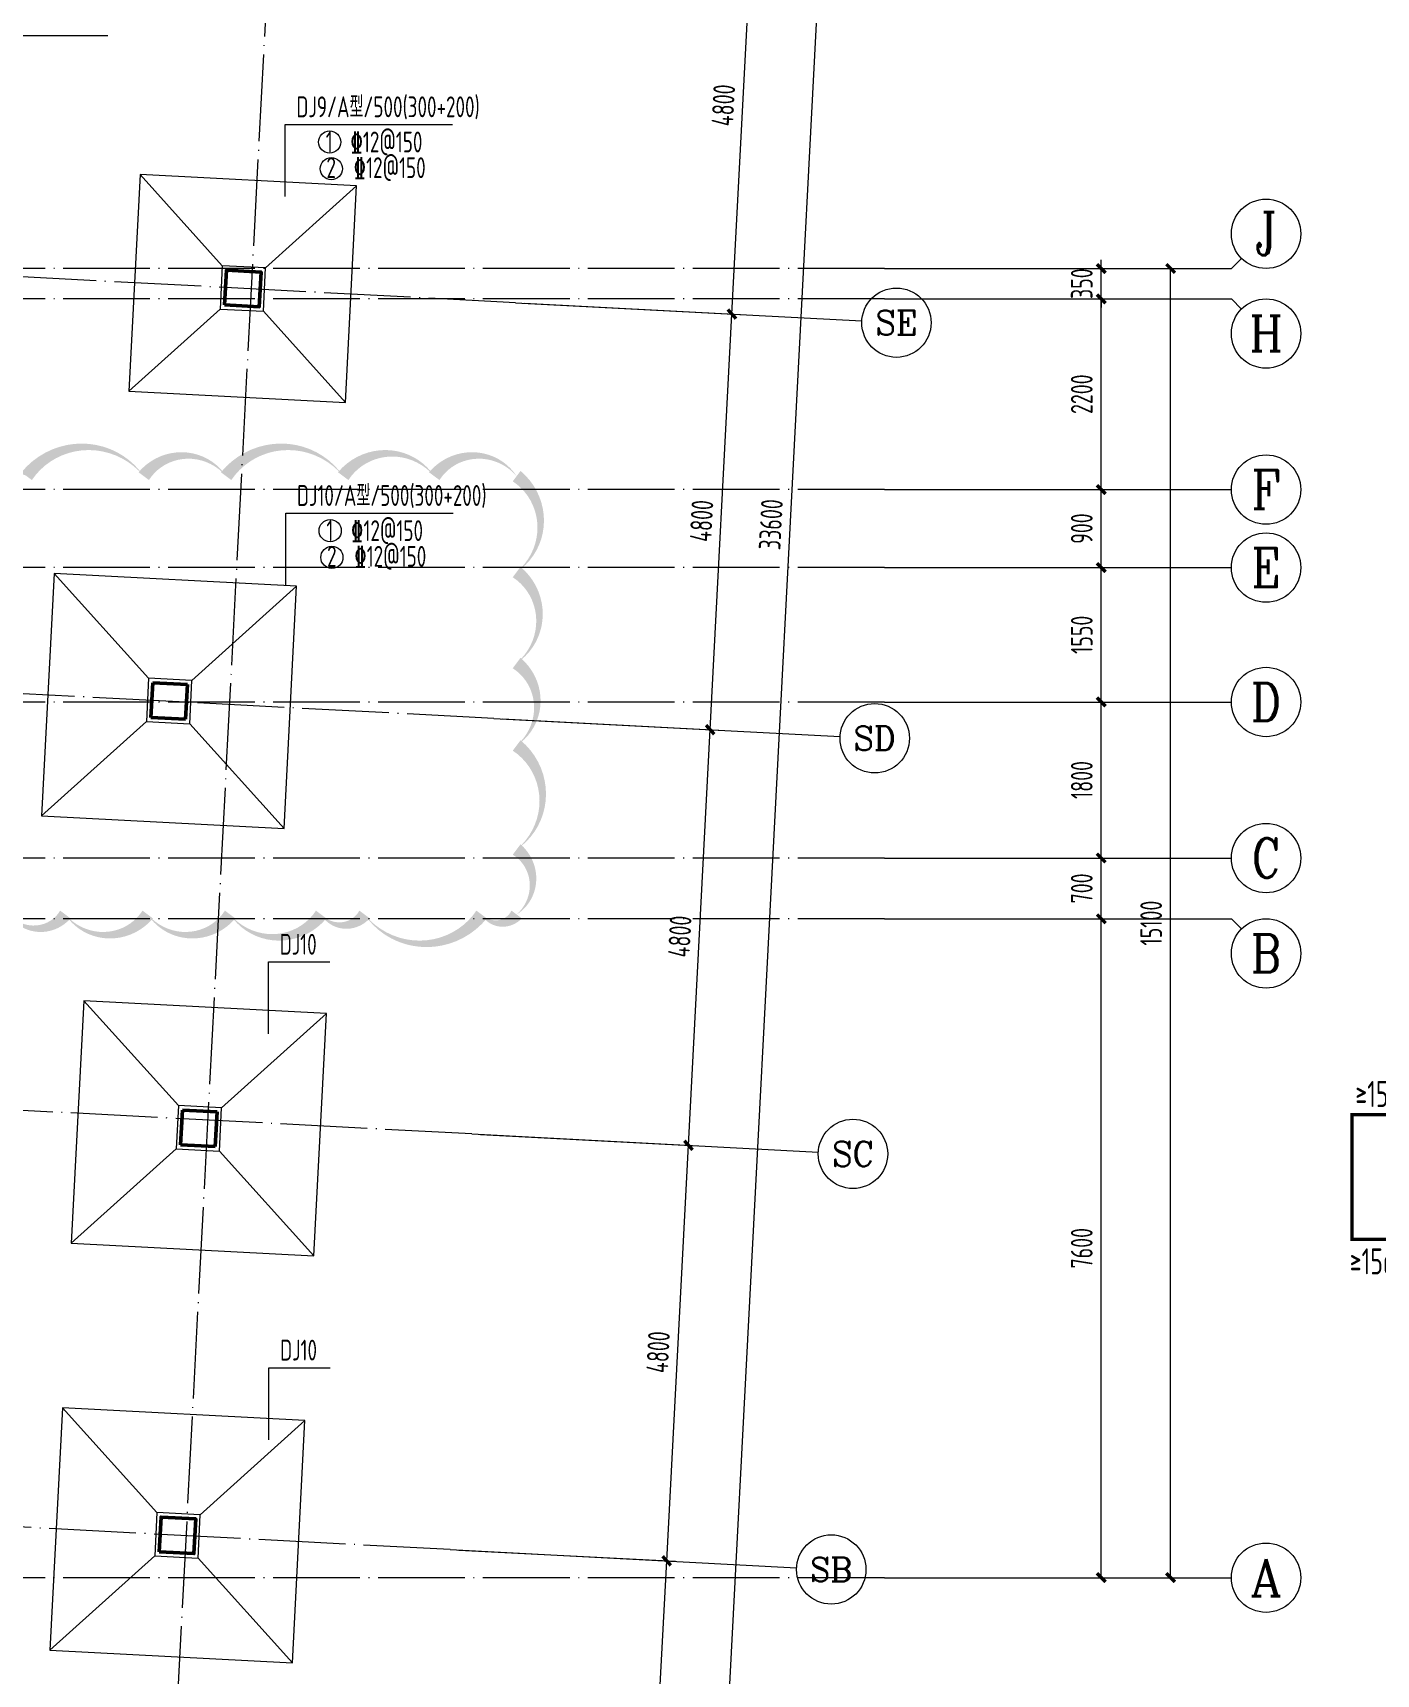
# Model space of a CAD drawing. Extents: x 5874492 to 7194610, y -939842 to -279257.
# Drawn here: x 6141114 to 6156604, y -572692 to -553761 of the extents above; entities that cross this region are included whole.
import ezdxf
from ezdxf.enums import TextEntityAlignment as Align

# ---------------------------------------------------------------- set-up
doc = ezdxf.new("R2010")
doc.units = 0
doc.header["$LTSCALE"] = 1000
doc.linetypes.add('DOTE', pattern=[2.42, 2, -0.2, 0.02, -0.2])
for name, color, linetype, lineweight in [('A-墙体', 140, 'Continuous', 50), ('A-标注-轴号', 3, 'Continuous', 15), ('A-标注-轴号文字', 7, 'Continuous', 15), ('A-轴线-塔楼', 1, 'DOTE', 9), ('S-基础-BASE-CON', 2, 'Continuous', 20), ('S-墙柱-REIN', 1, 'Continuous', 20), ('S-墙柱-WALL', 6, 'Continuous', 20), ('S-轴网-轴号', 3, 'Continuous', 20), ('S-轴网-轴线', 1, 'DOTE', 9), ('S-通用-TEXT', 7, 'Continuous', 20), ('等值线高度3', 140, 'Continuous', 18)]:
    doc.layers.add(name, color=color, linetype=linetype, lineweight=lineweight)
for name, color, linetype in [('DIM', 3, 'Continuous'), ('THIN', 7, 'Continuous'), ('节点大样填充', 8, 'Continuous')]:
    doc.layers.add(name, color=color, linetype=linetype)
doc.layers.add('S-活动层-非打印1', color=170, linetype='Continuous', plot=False)
doc.styles.add('_TCH_AXIS', font='COMPLEX.shx', dxfattribs={"bigfont": 'hztxt.shx'})
doc.styles.add('COMPLEX', font='COMPLEX')
doc.styles.add('TSSD_Dimension', font='tssdeng.shx', dxfattribs={"width": 0.7, "bigfont": 'tssdchn.shx'})
doc.styles.add('TSSD_Rein', font='tssdeng.shx', dxfattribs={"width": 0.7, "bigfont": 'hztxt.shx'})
doc.styles.add('TSSD_REIN_T3', font='tssdeng.shx', dxfattribs={"width": 0.7, "bigfont": 'hztxt.shx'})
doc.styles.add('黑体', font='', dxfattribs={"width": 0.8})
doc.styles.get('黑体').set_extended_font_data('SimHei')
doc.dimstyles.new('_TCH_ARCH&&100', dxfattribs={"dimtxt": 250, "dimasz": 100, "dimexe": 100, "dimexo": 100, "dimgap": 100, "dimtad": 1, "dimdec": 0, "dimzin": 0, "dimdsep": 46, "dimtxsty": 'TSSD_REIN_T3', "dimblk": 'ARCHTICK', "dimcen": 0.09, "dimclrt": 7, "dimazin": 2, "dimtfac": 1, "dimtdec": 0, "dimtix": 1, "dimtmove": 2, "dimatfit": 3, "dimfxl": 0, "dimtolj": 1, "dimtzin": 0, "dimarcsym": 0})
doc.dimstyles.new('TSSD_20_100', dxfattribs={"dimtxt": 250, "dimasz": 100, "dimexe": 100, "dimexo": 250, "dimgap": 100, "dimtad": 1, "dimdec": 0, "dimlfac": 0.2, "dimzin": 0, "dimdsep": 46, "dimtxsty": 'TSSD_Dimension', "dimblk": 'ARCHTICK', "dimcen": 0, "dimdle": 100, "dimclrt": 7, "dimadec": 0, "dimazin": 0, "dimtfac": 1, "dimtdec": 0, "dimtix": 1, "dimtmove": 2, "dimatfit": 3, "dimfxl": 0, "dimtolj": 1, "dimtzin": 0, "dimarcsym": 0})

# ---------------------------------------------------------------- blocks, each defined once
blk = doc.blocks.new('_ArchTick')
at = {"color": 0, "linetype": 'ByBlock', "const_width": 0.4}
blk.add_lwpolyline([(-0.5, -0.5), (0.5, 0.5)], dxfattribs=at)
blk = doc.blocks.new('*D859')
at = {"layer": 'Defpoints', "color": 0, "transparency": 16777216}
for p in [(6201607, -579075), (6201407, -579602), (6201607, -579602)]:
    blk.add_point(p, dxfattribs=at)
at = {"layer": 'DIM', "color": 0, "lineweight": -2, "transparency": 16777216}
for p, q in [((6201307, -579075), (6201707, -579075)), ((6201407, -579352), (6201407, -578975)), ((6201607, -579352), (6201607, -578975))]:
    blk.add_line(p, q, dxfattribs=at)
at = {"layer": 'DIM', "color": 0, "lineweight": -2, "transparency": 16777216, "xscale": 100, "yscale": 100, "zscale": 100, "rotation": 180}
blk.add_blockref('_ArchTick', (6201407, -579075), dxfattribs=at)
at = {"layer": 'DIM', "color": 0, "lineweight": -2, "transparency": 16777216, "xscale": 100, "yscale": 100, "zscale": 100}
blk.add_blockref('_ArchTick', (6201607, -579075), dxfattribs=at)
at = {"layer": 'DIM', "color": 7, "transparency": 16777216, "insert": (6201356, -578772), "char_height": 250, "attachment_point": 5, "style": 'TSSD_Dimension'}
blk.add_mtext('\\A1;100', dxfattribs=at)
blk = doc.blocks.new('*D860')
at = {"layer": 'Defpoints', "color": 0, "transparency": 16777216}
for p in [(6201407, -579602), (6200873, -579802), (6201407, -579802)]:
    blk.add_point(p, dxfattribs=at)
at = {"layer": 'DIM', "color": 0, "lineweight": -2, "transparency": 16777216}
for p, q in [((6201157, -579602), (6200773, -579602)), ((6200873, -579602), (6200873, -579502)), ((6200873, -579602), (6200873, -579802)), ((6201157, -579802), (6200773, -579802)), ((6200873, -579802), (6200873, -579902))]:
    blk.add_line(p, q, dxfattribs=at)
at = {"layer": 'DIM', "color": 0, "lineweight": -2, "transparency": 16777216, "xscale": 100, "yscale": 100, "zscale": 100}
for p, rotation in [((6200873, -579602), 270), ((6200873, -579802), 90)]:
    blk.add_blockref('_ArchTick', p, dxfattribs=dict(at, rotation=rotation))
at = {"layer": 'DIM', "color": 7, "transparency": 16777216, "insert": (6200648, -579702), "char_height": 250, "attachment_point": 5, "rotation": 90, "style": 'TSSD_Dimension'}
blk.add_mtext('\\A1;100', dxfattribs=at)
blk = doc.blocks.new('*D2408')
at = {"layer": 'A-标注-轴号', "color": 0, "lineweight": -2, "transparency": 16777216}
for p, q in [((54983, 319), (57480, 189)), ((57129, -4600), (57380, 194)), ((54733, -4474), (57229, -4605))]:
    blk.add_line(p, q, dxfattribs=at)
at = {"layer": 'Defpoints', "color": 0, "transparency": 16777216}
for p in [(54883, 324), (57380, 194), (54633, -4469)]:
    blk.add_point(p, dxfattribs=at)
at = {"layer": 'A-标注-轴号', "color": 0, "lineweight": -2, "transparency": 16777216, "xscale": 100, "yscale": 100, "zscale": 100}
for p, rotation in [((57380, 194), 87.00612455031983), ((57129, -4600), 267.0061245503198)]:
    blk.add_blockref('_ArchTick', p, dxfattribs=dict(at, rotation=rotation))
at = {"layer": 'A-标注-轴号', "color": 7, "transparency": 16777216, "insert": (57030, -2191), "char_height": 250, "attachment_point": 5, "rotation": 87.0061, "style": 'TSSD_REIN_T3'}
blk.add_mtext('\\A1;4800', dxfattribs=at)
blk = doc.blocks.new('*D2409')
at = {"layer": 'A-标注-轴号', "color": 0, "lineweight": -2, "transparency": 16777216}
for p, q in [((55234, 5113), (57731, 4982)), ((57380, 194), (57631, 4987)), ((54983, 319), (57480, 189))]:
    blk.add_line(p, q, dxfattribs=at)
at = {"layer": 'Defpoints', "color": 0, "transparency": 16777216}
for p in [(55134, 5118), (57631, 4987), (54883, 324)]:
    blk.add_point(p, dxfattribs=at)
at = {"layer": 'A-标注-轴号', "color": 0, "lineweight": -2, "transparency": 16777216, "xscale": 100, "yscale": 100, "zscale": 100}
for p, rotation in [((57631, 4987), 87.00612455030871), ((57380, 194), 267.0061245503087)]:
    blk.add_blockref('_ArchTick', p, dxfattribs=dict(at, rotation=rotation))
at = {"layer": 'A-标注-轴号', "color": 7, "transparency": 16777216, "insert": (57281, 2602), "char_height": 250, "attachment_point": 5, "rotation": 87.0061, "style": 'TSSD_REIN_T3'}
blk.add_mtext('\\A1;4800', dxfattribs=at)
blk = doc.blocks.new('*D2410')
at = {"layer": 'A-标注-轴号', "color": 0, "lineweight": -2, "transparency": 16777216}
for p, q in [((55485, 9906), (57981, 9776)), ((57631, 4987), (57881, 9781)), ((55234, 5113), (57731, 4982))]:
    blk.add_line(p, q, dxfattribs=at)
at = {"layer": 'Defpoints', "color": 0, "transparency": 16777216}
for p in [(55385, 9911), (57881, 9781), (55134, 5118)]:
    blk.add_point(p, dxfattribs=at)
at = {"layer": 'A-标注-轴号', "color": 0, "lineweight": -2, "transparency": 16777216, "xscale": 100, "yscale": 100, "zscale": 100}
for p, rotation in [((57881, 9781), 87.00612455030887), ((57631, 4987), 267.0061245503089)]:
    blk.add_blockref('_ArchTick', p, dxfattribs=dict(at, rotation=rotation))
at = {"layer": 'A-标注-轴号', "color": 7, "transparency": 16777216, "insert": (57531, 7396), "char_height": 250, "attachment_point": 5, "rotation": 87.0061, "style": 'TSSD_REIN_T3'}
blk.add_mtext('\\A1;4800', dxfattribs=at)
blk = doc.blocks.new('*D2411')
at = {"layer": 'A-标注-轴号', "color": 0, "lineweight": -2, "transparency": 16777216}
for p, q in [((55735, 14700), (58232, 14569)), ((57881, 9781), (58132, 14574)), ((55485, 9906), (57981, 9776))]:
    blk.add_line(p, q, dxfattribs=at)
at = {"layer": 'Defpoints', "color": 0, "transparency": 16777216}
for p in [(55635, 14705), (58132, 14574), (55385, 9911)]:
    blk.add_point(p, dxfattribs=at)
at = {"layer": 'A-标注-轴号', "color": 0, "lineweight": -2, "transparency": 16777216, "xscale": 100, "yscale": 100, "zscale": 100}
for p, rotation in [((58132, 14574), 87.00612455031975), ((57881, 9781), 267.0061245503197)]:
    blk.add_blockref('_ArchTick', p, dxfattribs=dict(at, rotation=rotation))
at = {"layer": 'A-标注-轴号', "color": 7, "transparency": 16777216, "insert": (57782, 12189), "char_height": 250, "attachment_point": 5, "rotation": 87.0061, "style": 'TSSD_REIN_T3'}
blk.add_mtext('\\A1;4800', dxfattribs=at)
blk = doc.blocks.new('*D2412')
at = {"layer": 'A-标注-轴号', "color": 0, "lineweight": -2, "transparency": 16777216}
for p, q in [((55986, 19493), (58483, 19362)), ((58132, 14574), (58383, 19368)), ((55735, 14700), (58232, 14569))]:
    blk.add_line(p, q, dxfattribs=at)
at = {"layer": 'Defpoints', "color": 0, "transparency": 16777216}
for p in [(55886, 19498), (58383, 19368), (55635, 14705)]:
    blk.add_point(p, dxfattribs=at)
at = {"layer": 'A-标注-轴号', "color": 0, "lineweight": -2, "transparency": 16777216, "xscale": 100, "yscale": 100, "zscale": 100}
for p, rotation in [((58383, 19368), 87.00612455031985), ((58132, 14574), 267.0061245503198)]:
    blk.add_blockref('_ArchTick', p, dxfattribs=dict(at, rotation=rotation))
at = {"layer": 'A-标注-轴号', "color": 7, "transparency": 16777216, "insert": (58033, 16983), "char_height": 250, "attachment_point": 5, "rotation": 87.0061, "style": 'TSSD_REIN_T3'}
blk.add_mtext('\\A1;4800', dxfattribs=at)
blk = doc.blocks.new('_AXISO')
blk.add_circle((0, 0), 0.5)
at = {"layer": 'S-轴网-轴号', "style": 'COMPLEX', "width": 1.041667}
blk.add_attdef('A', text='', height=0.56, dxfattribs=at).set_placement((-0.25, -0.28), (0.25, -0.28), align=Align.FIT)
blk = doc.blocks.new('*D2431')
at = {"layer": 'A-标注-轴号', "color": 0, "lineweight": -2, "transparency": 16777216}
for p, q in [((59991, 15100), (63291, 15100)), ((63191, 0), (63191, 15100)), ((59991, 0), (63291, 0))]:
    blk.add_line(p, q, dxfattribs=at)
at = {"layer": 'Defpoints', "color": 0, "transparency": 16777216}
for p in [(59891, 15100), (63191, 15100), (59891, 0)]:
    blk.add_point(p, dxfattribs=at)
at = {"layer": 'A-标注-轴号', "color": 0, "lineweight": -2, "transparency": 16777216, "xscale": 100, "yscale": 100, "zscale": 100}
for p, rotation in [((63191, 15100), 90), ((63191, 0), 270)]:
    blk.add_blockref('_ArchTick', p, dxfattribs=dict(at, rotation=rotation))
at = {"layer": 'A-标注-轴号', "color": 7, "transparency": 16777216, "insert": (62966, 7550), "char_height": 250, "attachment_point": 5, "rotation": 90, "style": 'TSSD_REIN_T3'}
blk.add_mtext('\\A1;15100', dxfattribs=at)
blk = doc.blocks.new('*D2456')
at = {"layer": 'A-标注-轴号', "color": 0, "lineweight": -2, "transparency": 16777216}
for p, q in [((59991, 7600), (62491, 7600)), ((62391, 0), (62391, 7600)), ((59991, 0), (62491, 0))]:
    blk.add_line(p, q, dxfattribs=at)
at = {"layer": 'Defpoints', "color": 0, "transparency": 16777216}
for p in [(59891, 7600), (62391, 7600), (59891, 0)]:
    blk.add_point(p, dxfattribs=at)
at = {"layer": 'A-标注-轴号', "color": 0, "lineweight": -2, "transparency": 16777216, "xscale": 100, "yscale": 100, "zscale": 100}
for p, rotation in [((62391, 7600), 90), ((62391, 0), 270)]:
    blk.add_blockref('_ArchTick', p, dxfattribs=dict(at, rotation=rotation))
at = {"layer": 'A-标注-轴号', "color": 7, "transparency": 16777216, "insert": (62166, 3800), "char_height": 250, "attachment_point": 5, "rotation": 90, "style": 'TSSD_REIN_T3'}
blk.add_mtext('\\A1;7600', dxfattribs=at)
blk = doc.blocks.new('*D2457')
at = {"layer": 'A-标注-轴号', "color": 0, "lineweight": -2, "transparency": 16777216}
for p, q in [((59991, 8300), (62491, 8300)), ((62391, 7600), (62391, 8300)), ((59991, 7600), (62491, 7600))]:
    blk.add_line(p, q, dxfattribs=at)
at = {"layer": 'Defpoints', "color": 0, "transparency": 16777216}
for p in [(59891, 8300), (62391, 8300), (59891, 7600)]:
    blk.add_point(p, dxfattribs=at)
at = {"layer": 'A-标注-轴号', "color": 0, "lineweight": -2, "transparency": 16777216, "xscale": 100, "yscale": 100, "zscale": 100}
for p, rotation in [((62391, 8300), 90), ((62391, 7600), 270)]:
    blk.add_blockref('_ArchTick', p, dxfattribs=dict(at, rotation=rotation))
at = {"layer": 'A-标注-轴号', "color": 7, "transparency": 16777216, "insert": (62166, 7950), "char_height": 250, "attachment_point": 5, "rotation": 90, "style": 'TSSD_REIN_T3'}
blk.add_mtext('\\A1;700', dxfattribs=at)
blk = doc.blocks.new('*D2458')
at = {"layer": 'A-标注-轴号', "color": 0, "lineweight": -2, "transparency": 16777216}
for p, q in [((59991, 10100), (62491, 10100)), ((62391, 8300), (62391, 10100)), ((59991, 8300), (62491, 8300))]:
    blk.add_line(p, q, dxfattribs=at)
at = {"layer": 'Defpoints', "color": 0, "transparency": 16777216}
for p in [(59891, 10100), (62391, 10100), (59891, 8300)]:
    blk.add_point(p, dxfattribs=at)
at = {"layer": 'A-标注-轴号', "color": 0, "lineweight": -2, "transparency": 16777216, "xscale": 100, "yscale": 100, "zscale": 100}
for p, rotation in [((62391, 10100), 90), ((62391, 8300), 270)]:
    blk.add_blockref('_ArchTick', p, dxfattribs=dict(at, rotation=rotation))
at = {"layer": 'A-标注-轴号', "color": 7, "transparency": 16777216, "insert": (62166, 9200), "char_height": 250, "attachment_point": 5, "rotation": 90, "style": 'TSSD_REIN_T3'}
blk.add_mtext('\\A1;1800', dxfattribs=at)
blk = doc.blocks.new('*D2459')
at = {"layer": 'A-标注-轴号', "color": 0, "lineweight": -2, "transparency": 16777216}
for p, q in [((59991, 11650), (62491, 11650)), ((62391, 10100), (62391, 11650)), ((59991, 10100), (62491, 10100))]:
    blk.add_line(p, q, dxfattribs=at)
at = {"layer": 'Defpoints', "color": 0, "transparency": 16777216}
for p in [(59891, 11650), (62391, 11650), (59891, 10100)]:
    blk.add_point(p, dxfattribs=at)
at = {"layer": 'A-标注-轴号', "color": 0, "lineweight": -2, "transparency": 16777216, "xscale": 100, "yscale": 100, "zscale": 100}
for p, rotation in [((62391, 11650), 90), ((62391, 10100), 270)]:
    blk.add_blockref('_ArchTick', p, dxfattribs=dict(at, rotation=rotation))
at = {"layer": 'A-标注-轴号', "color": 7, "transparency": 16777216, "insert": (62166, 10875), "char_height": 250, "attachment_point": 5, "rotation": 90, "style": 'TSSD_REIN_T3'}
blk.add_mtext('\\A1;1550', dxfattribs=at)
blk = doc.blocks.new('*D2460')
at = {"layer": 'A-标注-轴号', "color": 0, "lineweight": -2, "transparency": 16777216}
for p, q in [((59991, 12550), (62491, 12550)), ((62391, 11650), (62391, 12550)), ((59991, 11650), (62491, 11650))]:
    blk.add_line(p, q, dxfattribs=at)
at = {"layer": 'Defpoints', "color": 0, "transparency": 16777216}
for p in [(59891, 12550), (62391, 12550), (59891, 11650)]:
    blk.add_point(p, dxfattribs=at)
at = {"layer": 'A-标注-轴号', "color": 0, "lineweight": -2, "transparency": 16777216, "xscale": 100, "yscale": 100, "zscale": 100}
for p, rotation in [((62391, 12550), 90), ((62391, 11650), 270)]:
    blk.add_blockref('_ArchTick', p, dxfattribs=dict(at, rotation=rotation))
at = {"layer": 'A-标注-轴号', "color": 7, "transparency": 16777216, "insert": (62166, 12100), "char_height": 250, "attachment_point": 5, "rotation": 90, "style": 'TSSD_REIN_T3'}
blk.add_mtext('\\A1;900', dxfattribs=at)
blk = doc.blocks.new('*D2461')
at = {"layer": 'A-标注-轴号', "color": 0, "lineweight": -2, "transparency": 16777216}
for p, q in [((59991, 14750), (62491, 14750)), ((62391, 12550), (62391, 14750)), ((59991, 12550), (62491, 12550))]:
    blk.add_line(p, q, dxfattribs=at)
at = {"layer": 'Defpoints', "color": 0, "transparency": 16777216}
for p in [(59891, 14750), (62391, 14750), (59891, 12550)]:
    blk.add_point(p, dxfattribs=at)
at = {"layer": 'A-标注-轴号', "color": 0, "lineweight": -2, "transparency": 16777216, "xscale": 100, "yscale": 100, "zscale": 100}
for p, rotation in [((62391, 14750), 90), ((62391, 12550), 270)]:
    blk.add_blockref('_ArchTick', p, dxfattribs=dict(at, rotation=rotation))
at = {"layer": 'A-标注-轴号', "color": 7, "transparency": 16777216, "insert": (62166, 13650), "char_height": 250, "attachment_point": 5, "rotation": 90, "style": 'TSSD_REIN_T3'}
blk.add_mtext('\\A1;2200', dxfattribs=at)
blk = doc.blocks.new('*D2462')
at = {"layer": 'A-标注-轴号', "color": 0, "lineweight": -2, "transparency": 16777216}
for p, q in [((62391, 15100), (62391, 15200)), ((59991, 15100), (62491, 15100)), ((62391, 14750), (62391, 15100)), ((59991, 14750), (62491, 14750)), ((62391, 14750), (62391, 14650))]:
    blk.add_line(p, q, dxfattribs=at)
at = {"layer": 'Defpoints', "color": 0, "transparency": 16777216}
for p in [(59891, 15100), (62391, 15100), (59891, 14750)]:
    blk.add_point(p, dxfattribs=at)
at = {"layer": 'A-标注-轴号', "color": 0, "lineweight": -2, "transparency": 16777216, "xscale": 100, "yscale": 100, "zscale": 100}
for p, rotation in [((62391, 15100), 270), ((62391, 14750), 90)]:
    blk.add_blockref('_ArchTick', p, dxfattribs=dict(at, rotation=rotation))
at = {"layer": 'A-标注-轴号', "color": 7, "transparency": 16777216, "insert": (62166, 14925), "char_height": 250, "attachment_point": 5, "rotation": 90, "style": 'TSSD_REIN_T3'}
blk.add_mtext('\\A1;350', dxfattribs=at)
blk = doc.blocks.new('*D2463')
at = {"layer": 'A-标注-轴号', "color": 0, "lineweight": -2, "transparency": 16777216}
for p, q in [((56487, 29080), (59783, 28908)), ((57928, -4641), (59683, 28913)), ((54733, -4474), (58028, -4647))]:
    blk.add_line(p, q, dxfattribs=at)
at = {"layer": 'Defpoints', "color": 0, "transparency": 16777216}
for p in [(56388, 29085), (59683, 28913), (54633, -4469)]:
    blk.add_point(p, dxfattribs=at)
at = {"layer": 'A-标注-轴号', "color": 0, "lineweight": -2, "transparency": 16777216, "xscale": 100, "yscale": 100, "zscale": 100}
for p, rotation in [((59683, 28913), 87.0061245503166), ((57928, -4641), 267.0061245503166)]:
    blk.add_blockref('_ArchTick', p, dxfattribs=dict(at, rotation=rotation))
at = {"layer": 'A-标注-轴号', "color": 7, "transparency": 16777216, "insert": (58581, 12147), "char_height": 250, "attachment_point": 5, "rotation": 87.0061, "style": 'TSSD_REIN_T3'}
blk.add_mtext('\\A1;33600', dxfattribs=at)
blk = doc.blocks.new('safdhgfjhgkhgk')
at = {"layer": '节点大样填充'}
h = blk.add_hatch(dxfattribs=at)
h.set_pattern_fill('CONCRETE', color=256, scale=30, style=0)
h.set_pattern_definition([(50, (6296807.28, -485970.62), (215.17805, -18.82564), [22.5, -247.5]), (355, (6296807.28, -485970.62), (-41.6254, 225.65764), [18, -198]), (100.4514, (6296825.21, -485972.18), (173.5528, 206.83186), [19.12206, -210.34263]), (46.1842, (6296807.28, -485910.62), (320.1723, -49.6557), [33.75, -371.25]), (96.6356, (6296833.96, -485914.75), (280.3988, 292.23536), [28.6831, -315.5139]), (351.1842, (6296807.28, -485910.6), (280.3986, 292.2356), [27, -297]), (21, (6296837.28, -485925.62), (179.07212, -120.78567), [22.5, -247.5]), (326, (6296837.28, -485925.62), (72.9946, 217.545), [18, -198]), (71.4514, (6296852.2, -485935.68), (252.0668, 96.75915), [19.12206, -210.34263]), (37.5, (6296807.28, -485970.615), (3.647957, 99.868156), [0, -195.6, 0, -201, 0, -198.75]), (7.5, (6296807.28, -485970.62), (78.92086, 118.32351), [0, -114.6, 0, -191.1, 0, -75.75]), (327.5, (6296740.38, -485970.615), (160.14673, -6.76646), [0, -75, 0, -234, 0, -310.5]), (317.5, (6296710.38, -485970.62), (174.95585, 30.0315), [0, -97.5, 0, -155.4, 0, -220.5])])
h.paths.add_polyline_path([(6202207, -579602.5), (6201407, -579602.5), (6201407, -579802.5), (6202207, -579802.5)])
h = blk.add_hatch(dxfattribs=at)
h.set_pattern_fill('CONCRETE', color=256, scale=30, style=0)
h.set_pattern_definition([(50, (6253639.3, -486770.62), (215.17805, -18.82564), [22.5, -247.5]), (355, (6253639.3, -486770.62), (-41.6254, 225.65764), [18, -198]), (100.4514, (6253657.23, -486772.18), (173.5528, 206.83186), [19.12206, -210.34263]), (46.1842, (6253639.3, -486710.62), (320.1723, -49.6557), [33.75, -371.25]), (96.6356, (6253665.98, -486714.75), (280.3988, 292.2354), [28.6831, -315.5139]), (351.1842, (6253639.3, -486710.6), (280.3986, 292.2356), [27, -297]), (21, (6253669.3, -486725.62), (179.07212, -120.78567), [22.5, -247.5]), (326, (6253669.3, -486725.62), (72.9946, 217.545), [18, -198]), (71.4514, (6253684.22, -486735.68), (252.0668, 96.75915), [19.12206, -210.34263]), (37.5, (6253639.295, -486770.615), (3.647957, 99.868156), [0, -195.6, 0, -201, 0, -198.75]), (7.5, (6253639.3, -486770.62), (78.92086, 118.32351), [0, -114.6, 0, -191.1, 0, -75.75]), (327.5, (6253572.395, -486770.615), (160.14673, -6.76646), [0, -75, 0, -234, 0, -310.5]), (317.5, (6253542.4, -486770.62), (174.95585, 30.0315), [0, -97.5, 0, -155.4, 0, -220.5])])
h.paths.add_polyline_path([(6203949.1, -579802.5), (6203949.1, -579602.5), (6203357, -579602.5), (6203357, -579802.5)])
at = {"layer": 'S-墙柱-REIN', "const_width": 40}
for points in [[(6203949.1, -577524.1), (6201802.4, -577524.1), (6201802.4, -577961.9), (6201908.4, -577855.8)], [(6199075, -577880.1), (6199213.2, -577743.6), (6198355.2, -577743.6), (6198355.2, -579180.6), (6199213.2, -579180.6), (6199087.4, -579086.7)], [(6202072.1, -579079.2), (6202197.9, -579173.1), (6201695.1, -579173.1), (6201695.1, -577632.5), (6202197.9, -577632.5), (6202091.9, -577738.6)], [(6203949.1, -579301.5), (6201813, -579301.5), (6201813, -578863.6), (6201919.1, -578969.7)]]:
    blk.add_lwpolyline(points, dxfattribs=at)
for points in [[(6201839.7, -577589.6, 1), (6201879.7, -577589.6, 1)], [(6202332.7, -577587.1, 1), (6202372.7, -577587.1, 1)], [(6202810.6, -577587.1, 1), (6202850.6, -577587.1, 1)], [(6203293.6, -577587.1, 1), (6203333.6, -577587.1, 1)], [(6203770.4, -577580.2, 1), (6203810.4, -577580.2, 1)], [(6201725, -577691.3, 1), (6201765, -577691.3, 1)], [(6201743.1, -578017.1, 1), (6201783.1, -578017.1, 1)], [(6201743.1, -578430.9, 1), (6201783.1, -578430.9, 1)], [(6201743.1, -578765.5, 1), (6201783.1, -578765.5, 1)], [(6201743.1, -579109.2, 1), (6201783.1, -579109.2, 1)], [(6201857.2, -579242.5, 1), (6201897.2, -579242.5, 1)], [(6202332.7, -579242.5, 1), (6202372.7, -579242.5, 1)], [(6202810.6, -579242.5, 1), (6202850.6, -579242.5, 1)], [(6203293.6, -579242.5, 1), (6203333.6, -579242.5, 1)], [(6203770.4, -579242.5, 1), (6203810.4, -579242.5, 1)]]:
    blk.add_lwpolyline(points, format="xyb", close=True, dxfattribs=at)
at = {"layer": 'S-墙柱-WALL'}
for p, q in [((6201224, -577402.5), (6203949.1, -577402.5)), ((6201224, -577802.5), (6201607, -577802.5)), ((6201607, -579602.5), (6201607, -577802.5)), ((6202257, -579409.7), (6202257, -580899.6)), ((6202257, -579409.7), (6203357, -579409.7)), ((6203357, -579409.7), (6203357, -580899.6)), ((6201407, -579602.5), (6202257, -579602.5)), ((6201407, -579602.5), (6201407, -579802.5)), ((6203357, -579602.5), (6203949.1, -579602.5)), ((6201407, -579802.5), (6202257, -579802.5)), ((6203357, -579802.5), (6203949.1, -579802.5))]:
    blk.add_line(p, q, dxfattribs=at)
at = {"layer": 'S-通用-TEXT'}
for p, q in [((6200247.7, -576942.4), (6201618.9, -576942.4)), ((6201618.9, -576942.4), (6201763.1, -578017.1)), ((6199729.7, -578520.4), (6201695.1, -578520.4)), ((6201756.8, -579802.5), (6201756.8, -580506.1)), ((6200362.8, -580506.1), (6201756.8, -580506.1))]:
    blk.add_line(p, q, dxfattribs=at)
at = {"layer": 'S-通用-TEXT', "const_width": 70}
blk.add_lwpolyline([(6199745.8, -582547.6), (6203343.9, -582547.6)], dxfattribs=at)
at = {"layer": 'S-通用-TEXT'}
blk.add_lwpolyline([(6199745.8, -582697.6), (6203343.9, -582697.6)], dxfattribs=at)
at = {"layer": 'THIN'}
blk.add_lwpolyline([(6201794.6, -580899.6), (6202756.3, -580899.6), (6202826.3, -580679.6), (6202946.3, -581119.6), (6203016.3, -580899.6), (6203953.7, -580899.6)], dxfattribs=at)
at = {"layer": 'S-通用-TEXT'}
for s, height, style, width, p in [('\x8412@200', 300, 'TSSD_Rein', 0.7, (6200295.3, -576876.3)), ('≥15d，≥200', 300, 'TSSD_Rein', 0.7, (6198394.3, -577654.9, 752.2)), ('筏板侧筋', 300, 'TSSD_Rein', 0.7, (6199898.3, -578409.5)), ('\x8412@200', 300, 'TSSD_Rein', 0.7, (6199717.3, -578867.6)), ('≥15d，≥200', 300, 'TSSD_Rein', 0.7, (6198329.6, -579585.5, 752.2)), ('筏板侧边大样', 500, '黑体', 0.8, (6199811.9, -582215.3))]:
    blk.add_text(s, height=height, dxfattribs=dict(at, style=style, width=width)).set_placement(p)
at = {"layer": 'S-通用-TEXT', "style": 'TSSD_Rein', "width": 0.7}
for p in [(6202209, -578195.9, 752.2), (6202209, -579080.3, 752.2)]:
    blk.add_text('15d', height=300, rotation=90, dxfattribs=at).set_placement(p)
for s, p in [('C15素混凝土', (6201011.1, -580433.8)), ('垫层', (6201011.1, -580867.7))]:
    blk.add_text(s, height=300, dxfattribs=at).set_placement(p, align=Align.BOTTOM_CENTER)
at = {"layer": 'DIM'}
dim = blk.add_linear_dim(base=(6201607, -579075.4), p1=(6201407, -579602.5), p2=(6201607, -579602.5), text='100', dimstyle='TSSD_20_100', dxfattribs=at)
dim.commit()
dim.dimension.update_dxf_attribs({"geometry": '*D859', "text_midpoint": (6201356.4, -578772.4), "dimtype": 128})
dim = blk.add_linear_dim(base=(6200873.4, -579802.5), p1=(6201407, -579602.5), p2=(6201407, -579802.5), angle=90, text='100', dimstyle='TSSD_20_100', dxfattribs=at)
dim.commit()
dim.dimension.update_dxf_attribs({"geometry": '*D860', "text_midpoint": (6200648.4, -579702.5)})
blk = doc.blocks.new('A$C3FF375C5')
at = {"layer": 'A-标注-轴号'}
for p, q in [((64008.5, 15217.2), (63891.4, 15100)), ((59891.4, 15100), (63891.4, 15100)), ((55635.5, 14704.8), (59630, 14495.8)), ((59891.4, 14750), (63891.4, 14750)), ((64008.5, 14632.8), (63891.4, 14750)), ((59891.4, 12550), (63891.4, 12550)), ((59891.4, 11650), (63891.4, 11650)), ((59891.4, 10100), (63891.4, 10100)), ((55384.8, 9911.3), (59379.3, 9702.4)), ((59891.4, 8300), (63891.4, 8300)), ((59891.4, 7600), (63891.4, 7600)), ((64008.5, 7482.8), (63891.4, 7600)), ((55134.1, 5117.9), (59128.6, 4908.9)), ((54883.4, 324.4), (58877.9, 115.5)), ((59891.4, 0), (63891.4, 0))]:
    blk.add_line(p, q, dxfattribs=at)
at = {"layer": 'A-轴线-塔楼', "ltscale": 0.5}
for p, q in [((51480.4, -6390.5), (53403, 30371.3)), ((55635.5, 14704.8), (37755.7, 15639.9)), ((55384.8, 9911.3), (37505, 10846.4)), ((55134.1, 5117.9), (37254.3, 6053)), ((54883.4, 324.4), (37003.6, 1259.5))]:
    blk.add_line(p, q, dxfattribs=at)
at = {"layer": 'A-轴线-塔楼', "linetype": 'DOTE', "ltscale": 0.5}
for p, q in [((59891.4, 15100), (-2283.6, 15100)), ((59891.4, 14750), (32499.9, 14750)), ((59891.4, 12550), (32499.9, 12550)), ((59891.4, 11650), (-2283.6, 11650)), ((59891.4, 10100), (-2283.6, 10100)), ((59891.4, 8300), (-2283.6, 8300)), ((59891.4, 7600), (-2283.6, 7600)), ((59891.4, 0), (-2283.6, 0))]:
    blk.add_line(p, q, dxfattribs=at)
at = {"layer": 'A-标注-轴号'}
ref = blk.add_blockref('_AXISO', (64291.4, 15500), dxfattribs=dict(at, xscale=800, yscale=800, zscale=800))
ref.add_attrib('A', 'J', dxfattribs={"layer": 'A-标注-轴号文字', "ltscale": 0.2, "height": 496.1, "style": '_TCH_AXIS'}).set_placement((64161.4, 15252), (64421.3, 15252), align=Align.FIT)
ref = blk.add_blockref('_AXISO', (60029.5, 14475), dxfattribs=dict(at, xscale=800, yscale=800, zscale=800))
ref.add_attrib('A', 'SE', dxfattribs={"layer": 'A-标注-轴号文字', "ltscale": 0.2, "height": 282.17, "style": '_TCH_AXIS'}).set_placement((59787.6, 14333.9), (60271.3, 14333.9), align=Align.FIT)
ref = blk.add_blockref('_AXISO', (64291.4, 14350), dxfattribs=dict(at, xscale=800, yscale=800, zscale=800))
ref.add_attrib('A', 'H', dxfattribs={"layer": 'A-标注-轴号文字', "ltscale": 0.2, "height": 405.5, "style": '_TCH_AXIS'}).set_placement((64098.3, 14147.2), (64484.5, 14147.2), align=Align.FIT)
ref = blk.add_blockref('_AXISO', (64291.4, 12550), dxfattribs=dict(at, xscale=800, yscale=800, zscale=800))
ref.add_attrib('A', 'F', dxfattribs={"layer": 'A-标注-轴号文字', "ltscale": 0.2, "height": 445.4, "style": '_TCH_AXIS'}).set_placement((64121.7, 12327.3), (64461, 12327.3), align=Align.FIT)
ref = blk.add_blockref('_AXISO', (64291.4, 11650), dxfattribs=dict(at, xscale=800, yscale=800, zscale=800))
ref.add_attrib('A', 'E', dxfattribs={"layer": 'A-标注-轴号文字', "ltscale": 0.2, "height": 445.4, "style": '_TCH_AXIS'}).set_placement((64121.7, 11427.3), (64461, 11427.3), align=Align.FIT)
ref = blk.add_blockref('_AXISO', (64291.4, 10100), dxfattribs=dict(at, xscale=800, yscale=800, zscale=800))
ref.add_attrib('A', 'D', dxfattribs={"layer": 'A-标注-轴号文字', "ltscale": 0.2, "height": 435.3, "style": '_TCH_AXIS'}).set_placement((64115.2, 9882.4), (64467.5, 9882.4), align=Align.FIT)
ref = blk.add_blockref('_AXISO', (59778.8, 9681.5), dxfattribs=dict(at, xscale=800, yscale=800, zscale=800))
ref.add_attrib('A', 'SD', dxfattribs={"layer": 'A-标注-轴号文字', "ltscale": 0.2, "height": 276.42, "style": '_TCH_AXIS'}).set_placement((59535.3, 9543.3), (60022.3, 9543.3), align=Align.FIT)
ref = blk.add_blockref('_AXISO', (64291.4, 8300), dxfattribs=dict(at, xscale=800, yscale=800, zscale=800))
ref.add_attrib('A', 'C', dxfattribs={"layer": 'A-标注-轴号文字', "ltscale": 0.2, "height": 455.7, "style": '_TCH_AXIS'}).set_placement((64128.6, 8072.2), (64454.1, 8072.2), align=Align.FIT)
ref = blk.add_blockref('_AXISO', (64291.4, 7200), dxfattribs=dict(at, xscale=800, yscale=800, zscale=800))
ref.add_attrib('A', 'B', dxfattribs={"layer": 'A-标注-轴号文字', "ltscale": 0.2, "height": 435.3, "style": '_TCH_AXIS'}).set_placement((64115.2, 6982.4), (64467.5, 6982.4), align=Align.FIT)
ref = blk.add_blockref('_AXISO', (59528.1, 4888.1), dxfattribs=dict(at, xscale=800, yscale=800, zscale=800))
ref.add_attrib('A', 'SC', dxfattribs={"layer": 'A-标注-轴号文字', "ltscale": 0.2, "height": 288.12, "style": '_TCH_AXIS'}).set_placement((59288, 4744), (59768.2, 4744), align=Align.FIT)
ref = blk.add_blockref('_AXISO', (59277.4, 94.6), dxfattribs=dict(at, xscale=800, yscale=800, zscale=800))
ref.add_attrib('A', 'SB', dxfattribs={"layer": 'A-标注-轴号文字', "ltscale": 0.2, "height": 276.42, "style": '_TCH_AXIS'}).set_placement((59033.9, -43.6), (59520.9, -43.6), align=Align.FIT)
ref = blk.add_blockref('_AXISO', (64291.4, 0), dxfattribs=dict(at, xscale=800, yscale=800, zscale=800))
ref.add_attrib('A', 'A', dxfattribs={"layer": 'A-标注-轴号文字', "ltscale": 0.2, "height": 425.2, "style": '_TCH_AXIS'}).set_placement((64109.1, -212.6), (64473.6, -212.6), align=Align.FIT)
for p1, p2, distance, picture, middle in [((54632.7, -4469), (56387.6, 29085.1), -3300, '*D2463', (58580.9, 12147.4)), ((55635.5, 14704.8), (55886.2, 19498.2), -2500, '*D2412', (58032.7, 16982.7)), ((59891.4, 14750), (59891.4, 15100), -2500, '*D2462', (62166.4, 14925)), ((59891.4, 0), (59891.4, 15100), -3300, '*D2431', (62966.4, 7550)), ((59891.4, 12550), (59891.4, 14750), -2500, '*D2461', (62166.4, 13650)), ((55384.8, 9911.3), (55635.5, 14704.8), -2500, '*D2411', (57782, 12189.2)), ((59891.4, 11650), (59891.4, 12550), -2500, '*D2460', (62166.4, 12100)), ((59891.4, 10100), (59891.4, 11650), -2500, '*D2459', (62166.4, 10875)), ((59891.4, 8300), (59891.4, 10100), -2500, '*D2458', (62166.4, 9200)), ((55134.1, 5117.9), (55384.8, 9911.3), -2500, '*D2410', (57531.3, 7395.8)), ((59891.4, 7600), (59891.4, 8300), -2500, '*D2457', (62166.4, 7950)), ((59891.4, 0), (59891.4, 7600), -2500, '*D2456', (62166.4, 3800)), ((54883.4, 324.4), (55134.1, 5117.9), -2500, '*D2409', (57280.6, 2602.3)), ((54632.7, -4469), (54883.4, 324.4), -2500, '*D2408', (57029.9, -2191.1))]:
    dim = blk.add_aligned_dim(p1=p1, p2=p2, distance=distance, dimstyle='_TCH_ARCH&&100', dxfattribs=at)
    dim.commit()
    dim.dimension.update_dxf_attribs({"geometry": picture, "text_midpoint": middle})

msp = doc.modelspace()

# ---------------------------------------------------------------- linework, layer by layer
at = {"layer": 'A-墙体'}
for p, q in [((6142475.5, -561655.8), (6142496.3, -561256.3)), ((6142496.3, -561256.3), (6142895.7, -561277.2)), ((6142895.7, -561277.2), (6142874.8, -561676.7)), ((6142874.8, -561676.7), (6142475.5, -561655.8)), ((6142818.3, -566585.5), (6142839.2, -566186.1)), ((6142839.2, -566186.1), (6143238.5, -566206.9)), ((6143238.5, -566206.9), (6143217.7, -566606.4)), ((6143217.7, -566606.4), (6142818.3, -566585.5))]:
    msp.add_line(p, q, dxfattribs=at)
for points in [[(6143325, -556898.7), (6143345.9, -556499.2), (6143745.3, -556520.1), (6143724.4, -556919.6)], [(6142571.5, -571279), (6142592.4, -570879.6), (6142991.8, -570900.5), (6142970.9, -571299.9)]]:
    msp.add_lwpolyline(points, close=True, dxfattribs=at)
at = {"layer": 'S-基础-BASE-CON'}
for p, q in [((6143298.5, -556447), (6142351, -555395.8)), ((6143797.9, -556473), (6144847.6, -555526.6)), ((6143272.6, -556946.4), (6142221.6, -557892.5)), ((6143771.9, -556972.3), (6144718.2, -558023.2)), ((6142449, -561204.1), (6141359.5, -559995.1)), ((6142948.4, -561230.1), (6144155.6, -560141.6)), ((6142423.1, -561703.5), (6141214.4, -562791.3)), ((6142922.4, -561729.4), (6144010.5, -562937.8)), ((6142791.9, -566133.9), (6141702.3, -564924.8)), ((6143291.2, -566159.8), (6144498.5, -565071.3)), ((6142765.9, -566633.2), (6141557.2, -567721)), ((6143265.2, -566659.1), (6144353.4, -567867.6)), ((6142545.1, -570827.4), (6141455.5, -569618.3)), ((6143044.4, -570853.3), (6144251.6, -569764.9)), ((6142519.1, -571326.7), (6141310.4, -572414.6)), ((6143018.4, -571352.7), (6144106.5, -572561.1))]:
    msp.add_line(p, q, dxfattribs=at)
for points in [[(6144718.2, -558023.2), (6144847.6, -555526.6), (6142351, -555395.8), (6142221.6, -557892.5)], [(6143771.9, -556972.3), (6143797.9, -556473), (6143298.5, -556447), (6143272.6, -556946.4)], [(6144010.5, -562937.8), (6144155.6, -560141.6), (6141359.5, -559995.1), (6141214.4, -562791.3)], [(6142922.4, -561729.4), (6142948.4, -561230.1), (6142449, -561204.1), (6142423.1, -561703.5)], [(6144353.4, -567867.6), (6144498.5, -565071.3), (6141702.3, -564924.8), (6141557.2, -567721)], [(6143265.2, -566659.1), (6143291.2, -566159.8), (6142791.9, -566133.9), (6142765.9, -566633.2)], [(6144106.5, -572561.1), (6144251.6, -569764.9), (6141455.5, -569618.3), (6141310.4, -572414.6)], [(6143018.4, -571352.7), (6143044.4, -570853.3), (6142545.1, -570827.4), (6142519.1, -571326.7)]]:
    msp.add_lwpolyline(points, close=True, dxfattribs=at)
at = {"layer": 'S-活动层-非打印1'}
msp.add_lwpolyline([(6140838.7, -563929.9, 0, 150, 0.5), (6141488.7, -563929.9, 0, 150, 0.5), (6142438.7, -563929.9, 0, 150, 0.5), (6143388.7, -563929.9, 0, 150, 0.5), (6144438.7, -563929.9, 0, 150, 0.5), (6144938.7, -563929.9, 0, 150, 0.5), (6146288.7, -563929.9, 0, 150, 0.5), (6146692.7, -563929.9, 0, 150, 0.5), (6146692.7, -563179.9, 0, 150, 0.5), (6146692.7, -561979.9, 0, 150, 0.5), (6146692.7, -561029.9, 0, 150, 0.5), (6146692.7, -559979.9, 0, 150, 0.5), (6146692.7, -558873.9, 0, 150, 0.5), (6145742.7, -558873.9, 0, 150, 0.5), (6144692.7, -558873.9, 0, 150, 0.5), (6143342.7, -558873.9, 0, 150, 0.5), (6142392.7, -558873.9, 0, 150, 0.5), (6141042.7, -558873.9, 0, 150, 0.5), (6140838.7, -558873.9, 0, 150, 0.5)], format="xyseb", dxfattribs=at)
at = {"layer": 'S-通用-TEXT'}
for p, q in [((6139388.8, -553790.8), (6141980, -553790.8)), ((6144022.6, -555647.2), (6144022.6, -554818)), ((6144022.6, -554818), (6145952.4, -554818)), ((6144029.6, -560130.1), (6144029.6, -559301)), ((6144029.6, -559301), (6145959.4, -559301)), ((6143831.2, -565306.4), (6143831.2, -564477.3)), ((6143831.2, -564477.3), (6144539.1, -564477.3)), ((6143835.1, -569987), (6143835.1, -569157.9)), ((6143835.1, -569157.9), (6144542.9, -569157.9))]:
    msp.add_line(p, q, dxfattribs=at)
for centre in [(6144535.8, -555020.5), (6144555.1, -555328.1), (6144542.8, -559503.4), (6144562.1, -559811)]:
    msp.add_circle(centre, 128, dxfattribs=at)

# ---------------------------------------------------------------- block references
at = {"layer": 'S-轴网-轴线', "ltscale": 0.2}
msp.add_blockref('A$C3FF375C5', (6091043, -571578.8), dxfattribs=at)
at = {"layer": '等值线高度3'}
msp.add_blockref('safdhgfjhgkhgk', (-42030, 11504.8), dxfattribs=at)

# ---------------------------------------------------------------- texts
at = {"layer": 'S-通用-TEXT', "color": 1, "style": 'TSSD_Dimension', "width": 0.7}
for s, p in [('DJ9/A型/500(300+200)', (6144153.1, -554734, 0)), ('DJ10/A型/500(300+200)', (6144160, -559217, 0)), ('DJ10', (6143961.6, -564393.3, 0)), ('DJ10', (6143965.5, -569073.9, 0))]:
    msp.add_text(s, height=240, dxfattribs=at).set_placement(p)
at = {"layer": 'S-通用-TEXT', "style": 'TSSD_Dimension', "width": 0.7}
for s, p in [('1  \x8412@150', (6144491.6, -555139.4)), ('2  \x8412@150', (6144499.7, -555436.1)), ('1  \x8412@150', (6144498.6, -559622.3)), ('2  \x8412@150', (6144506.7, -559919))]:
    msp.add_text(s, height=240, dxfattribs=at).set_placement(p)

doc.saveas('drawing.dxf')
